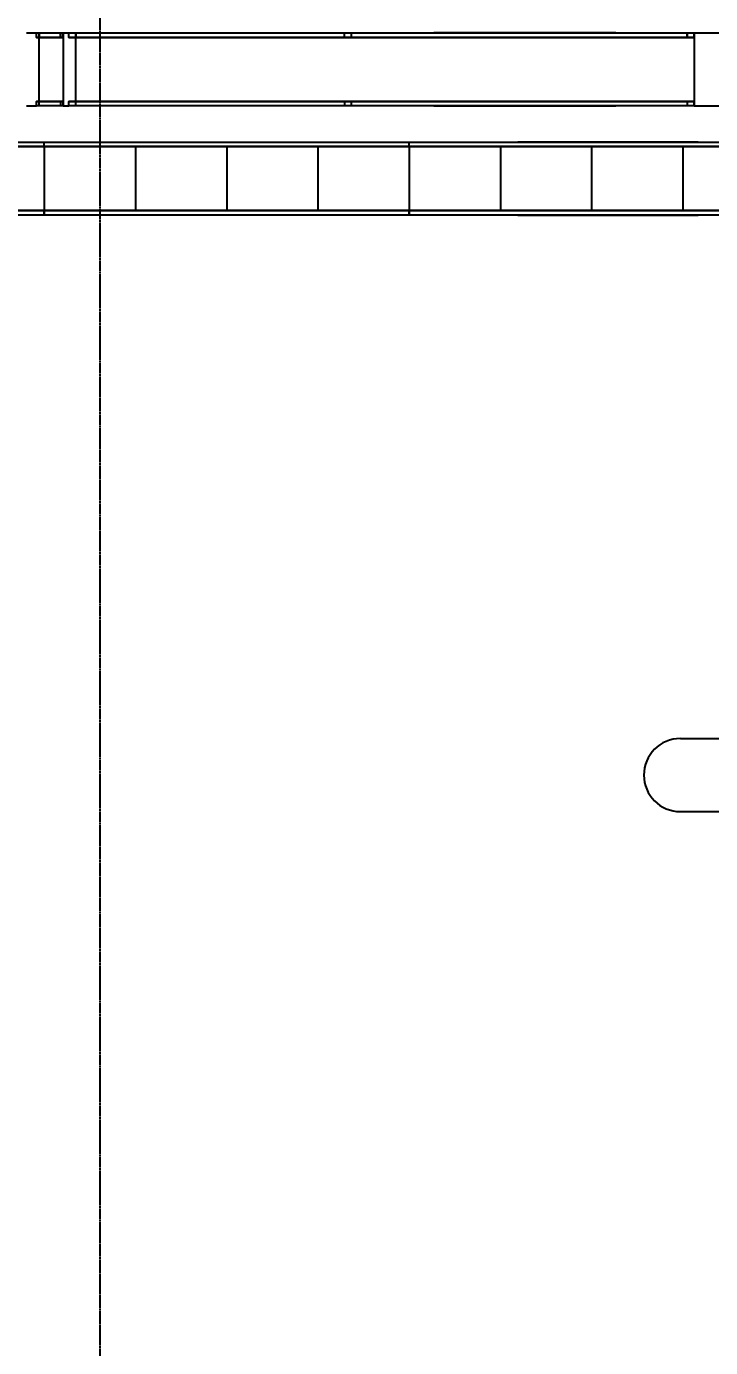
# Model space of a CAD drawing. Header units: inches. Extents: x -21257 to 11444, y 0 to 8704.
# Drawn here: x 4503.9 to 4728.9, y 7072.5 to 7506.8 of the extents above; entities that cross this region are included whole.
import ezdxf
from ezdxf.enums import TextEntityAlignment as Align

# ---------------------------------------------------------------- set-up
doc = ezdxf.new("R2010")
doc.units = ezdxf.units.IN
doc.header["$MEASUREMENT"] = 0
doc.linetypes.add('CENTER2', pattern=[1.125, 0.75, -0.125, 0.125, -0.125])
for name, color, linetype in [('100-CONV-LAYOUT', 3, 'Continuous'), ('100-CONV-NUMBERS', 3, 'Continuous'), ('200-CONV-LAYOUT', 4, 'Continuous'), ('Bldg_Cline', 8, 'CENTER2')]:
    doc.layers.add(name, color=color, linetype=linetype)
doc.styles.get("Standard").update_dxf_attribs({"font": 'helvl.shx'})

# ---------------------------------------------------------------- blocks, each defined once
blk = doc.blocks.new('DCBLOCK')
at = {"linetype": 'Continuous'}
for p, q in [((-0.625, 0), (0, 0)), ((-0.625, -0.25), (0, -0.25))]:
    blk.add_line(p, q, dxfattribs=at)
for centre, start, end in [((-0.625, -0.125), 90, 269.9999), ((0, -0.125), 269.9999, 90)]:
    blk.add_arc(centre, 0.125, start, end)
blk.add_attdef('FORTNAITEM', text='', height=0.125).set_placement((-0.3125, -0.125), align=Align.MIDDLE_CENTER)
at = {"flags": 1}
blk.add_attdef('SERIALNUM', (-0.625, -0.3437), '', height=0.125, dxfattribs=at)
blk = doc.blocks.new('Promise-US15-100330-00-10-003 Bldg Colums')
at = {"layer": 'Bldg_Cline'}
blk.add_line((3600, 7192), (3600, 8), dxfattribs=at)

msp = doc.modelspace()

# ---------------------------------------------------------------- linework, layer by layer
at = {"layer": '100-CONV-LAYOUT', "linetype": 'Continuous'}
for p, q in [((4509.81, 7467.27, 330), (4509.81, 7468.77, 330)), ((4509.81, 7467.27, 323.5), (4509.81, 7468.77, 323.5)), ((4509.81, 7467.27, 330), (4509.81, 7467.27, 323.5)), ((4509.81, 7467.27, 330), (4509.81, 7446.27, 330)), ((4539.81, 7467.27, 330), (4539.81, 7446.27, 330)), ((4569.81, 7467.27, 330), (4569.81, 7446.27, 330)), ((4599.81, 7467.27, 330), (4599.81, 7446.27, 330)), ((4629.81, 7467.27, 330), (4629.81, 7468.77, 330)), ((4629.81, 7467.27, 323.5), (4629.81, 7468.77, 323.5)), ((4629.81, 7467.27, 330), (4629.81, 7467.27, 323.5)), ((4629.81, 7467.27, 330), (4629.81, 7446.27, 330)), ((4659.81, 7467.27, 330), (4659.81, 7446.27, 330)), ((4689.81, 7467.27, 330), (4689.81, 7446.27, 330)), ((4719.81, 7467.27, 330), (4719.81, 7446.27, 330)), ((4509.81, 7444.77, 330), (4509.81, 7446.27, 330)), ((4509.81, 7446.27, 330), (4509.81, 7446.27, 323.5)), ((4509.81, 7446.27, 323.5), (4509.81, 7444.77, 323.5)), ((4629.81, 7444.77, 330), (4629.81, 7446.27, 330)), ((4629.81, 7446.27, 330), (4629.81, 7446.27, 323.5)), ((4629.81, 7446.27, 323.5), (4629.81, 7444.77, 323.5))]:
    msp.add_line(p, q, dxfattribs=at)
at = {"layer": '100-CONV-LAYOUT'}
for points in [[(4989.81, 7467.27, 323.5), (4239.81, 7467.27, 323.5), (4239.81, 7468.77, 323.5), (4989.81, 7468.77, 323.5)], [(4989.81, 7467.27, 330), (4239.81, 7467.27, 330), (4239.81, 7468.77, 330), (4989.81, 7468.77, 330)], [(4989.81, 7446.27, 330), (4239.81, 7446.27, 330), (4239.81, 7467.27, 330), (4989.81, 7467.27, 330)], [(4989.81, 7467.27, 330), (4239.81, 7467.27, 330), (4239.81, 7467.27, 323.5), (4989.81, 7467.27, 323.5)], [(4665.56, 7468.77, 323.5), (4665.56, 7468.77, 311.18), (4703.81, 7468.77, 311.18), (4703.81, 7468.77, 323.5)], [(4703.81, 7468.77, 323.5), (4703.81, 7468.77, 311.18), (4724.81, 7468.77, 323.5), (4703.81, 7468.77, 323.5)], [(4989.81, 7446.27, 330), (4239.81, 7446.27, 330), (4239.81, 7446.27, 323.5), (4989.81, 7446.27, 323.5)], [(4989.81, 7444.77, 323.5), (4239.81, 7444.77, 323.5), (4239.81, 7446.27, 323.5), (4989.81, 7446.27, 323.5)], [(4989.81, 7444.77, 330), (4239.81, 7444.77, 330), (4239.81, 7446.27, 330), (4989.81, 7446.27, 330)], [(4665.56, 7444.77, 323.5), (4665.56, 7444.77, 311.18), (4703.81, 7444.77, 311.18), (4703.81, 7444.77, 323.5)], [(4703.81, 7444.77, 323.5), (4703.81, 7444.77, 311.18), (4724.81, 7444.77, 323.5), (4703.81, 7444.77, 323.5)]]:
    msp.add_3dface(points, dxfattribs=at)
at = {"layer": '200-CONV-LAYOUT'}
for p, q in [((4503.93, 7504.64), (4507.23, 7504.64)), ((4516.01, 7504.64), (4517.9, 7504.64)), ((4723.49, 7504.64), (4734.81, 7504.64)), ((4503.93, 7480.64), (4507.23, 7480.64)), ((4516.01, 7480.64), (4517.9, 7480.64)), ((4723.49, 7480.64), (4734.81, 7480.64))]:
    msp.add_line(p, q, dxfattribs=at)
at = {"layer": '200-CONV-LAYOUT', "linetype": 'Continuous'}
for p, q in [((4507.23, 7503.14, 323.28), (4507.23, 7504.64, 323.28)), ((4508.08, 7504.64, 329.73), (4508.08, 7503.14, 329.73)), ((4515.16, 7503.14, 322.24), (4515.16, 7504.64, 322.24)), ((4516.01, 7503.14, 328.68), (4516.01, 7504.64, 328.68)), ((4517.9, 7503.14, 321.57), (4517.9, 7504.64, 321.57)), ((4520.14, 7504.64, 327.67), (4520.14, 7503.14, 327.67)), ((4608.57, 7503.14, 288.39), (4608.57, 7504.64, 288.39)), ((4610.8, 7503.14, 294.49), (4610.8, 7504.64, 294.49)), ((4721.26, 7503.14, 247.15), (4721.26, 7504.64, 247.15)), ((4723.49, 7503.14, 253.25), (4723.49, 7504.64, 253.25)), ((4508.08, 7503.14, 329.73), (4507.23, 7503.14, 323.28)), ((4516.01, 7503.14, 328.68), (4515.16, 7503.14, 322.24)), ((4520.14, 7503.14, 327.67), (4517.9, 7503.14, 321.57)), ((4610.8, 7503.14, 294.49), (4608.57, 7503.14, 288.39)), ((4723.49, 7503.14, 253.25), (4721.26, 7503.14, 247.15)), ((4507.23, 7482.14, 323.28), (4508.08, 7482.14, 329.73)), ((4507.23, 7480.64, 323.28), (4507.23, 7482.14, 323.28)), ((4508.08, 7480.64, 329.73), (4508.08, 7482.14, 329.73)), ((4516.01, 7482.14, 328.68), (4515.16, 7482.14, 322.24)), ((4515.16, 7482.14, 322.24), (4515.16, 7480.64, 322.24)), ((4516.01, 7480.64, 328.68), (4516.01, 7482.14, 328.68)), ((4517.9, 7482.14, 321.57), (4520.14, 7482.14, 327.67)), ((4517.9, 7480.64, 321.57), (4517.9, 7482.14, 321.57)), ((4520.14, 7480.64, 327.67), (4520.14, 7482.14, 327.67)), ((4610.8, 7482.14, 294.49), (4608.57, 7482.14, 288.39)), ((4608.57, 7482.14, 288.39), (4608.57, 7480.64, 288.39)), ((4610.8, 7480.64, 294.49), (4610.8, 7482.14, 294.49)), ((4723.49, 7482.14, 253.25), (4721.26, 7482.14, 247.15)), ((4721.26, 7482.14, 247.15), (4721.26, 7480.64, 247.15)), ((4723.49, 7480.64, 253.25), (4723.49, 7482.14, 253.25))]:
    msp.add_line(p, q, dxfattribs=at)
at = {"layer": '200-CONV-LAYOUT'}
for points in [[(4515.16, 7503.14, 322.24), (4507.23, 7503.14, 323.28), (4507.23, 7504.64, 323.28), (4515.16, 7504.64, 322.24)], [(4516.01, 7503.14, 328.68), (4508.08, 7503.14, 329.73), (4508.08, 7504.64, 329.73), (4516.01, 7504.64, 328.68)], [(4721.26, 7503.14, 247.15), (4517.9, 7503.14, 321.57), (4517.9, 7504.64, 321.57), (4721.26, 7504.64, 247.15)], [(4723.49, 7503.14, 253.25), (4520.14, 7503.14, 327.67), (4520.14, 7504.64, 327.67), (4723.49, 7504.64, 253.25)], [(4642.14, 7504.64, 276.1), (4637.91, 7504.64, 264.53), (4673.83, 7504.64, 251.39), (4678.06, 7504.64, 262.96)], [(4678.06, 7504.64, 262.96), (4673.83, 7504.64, 251.39), (4697.78, 7504.64, 255.74), (4678.06, 7504.64, 262.96)], [(4516.01, 7503.14, 328.68), (4508.08, 7503.14, 329.73), (4507.23, 7503.14, 323.28), (4515.16, 7503.14, 322.24)], [(4516.01, 7482.14, 328.68), (4508.08, 7482.14, 329.73), (4508.08, 7503.14, 329.73), (4516.01, 7503.14, 328.68)], [(4723.49, 7503.14, 253.25), (4520.14, 7503.14, 327.67), (4517.9, 7503.14, 321.57), (4721.26, 7503.14, 247.15)], [(4723.49, 7482.14, 253.25), (4520.14, 7482.14, 327.67), (4520.14, 7503.14, 327.67), (4723.49, 7503.14, 253.25)], [(4515.16, 7480.64, 322.24), (4507.23, 7480.64, 323.28), (4507.23, 7482.14, 323.28), (4515.16, 7482.14, 322.24)], [(4516.01, 7482.14, 328.68), (4508.08, 7482.14, 329.73), (4507.23, 7482.14, 323.28), (4515.16, 7482.14, 322.24)], [(4516.01, 7480.64, 328.68), (4508.08, 7480.64, 329.73), (4508.08, 7482.14, 329.73), (4516.01, 7482.14, 328.68)], [(4721.26, 7480.64, 247.15), (4517.9, 7480.64, 321.57), (4517.9, 7482.14, 321.57), (4721.26, 7482.14, 247.15)], [(4723.49, 7482.14, 253.25), (4520.14, 7482.14, 327.67), (4517.9, 7482.14, 321.57), (4721.26, 7482.14, 247.15)], [(4723.49, 7480.64, 253.25), (4520.14, 7480.64, 327.67), (4520.14, 7482.14, 327.67), (4723.49, 7482.14, 253.25)], [(4642.14, 7480.64, 276.1), (4637.91, 7480.64, 264.53), (4673.83, 7480.64, 251.39), (4678.06, 7480.64, 262.96)], [(4678.06, 7480.64, 262.96), (4673.83, 7480.64, 251.39), (4697.78, 7480.64, 255.74), (4678.06, 7480.64, 262.96)]]:
    msp.add_3dface(points, dxfattribs=at)

# ---------------------------------------------------------------- block references
msp.add_blockref('Promise-US15-100330-00-10-003 Bldg Colums', (928.05, 515.51))
at = {"layer": '100-CONV-NUMBERS', "xscale": 96, "yscale": 96, "zscale": 96}
msp.add_blockref('DCBLOCK', (4779, 7272.68, 360), dxfattribs=at).add_auto_attribs({'FORTNAITEM': '142'})

doc.saveas('drawing.dxf')
